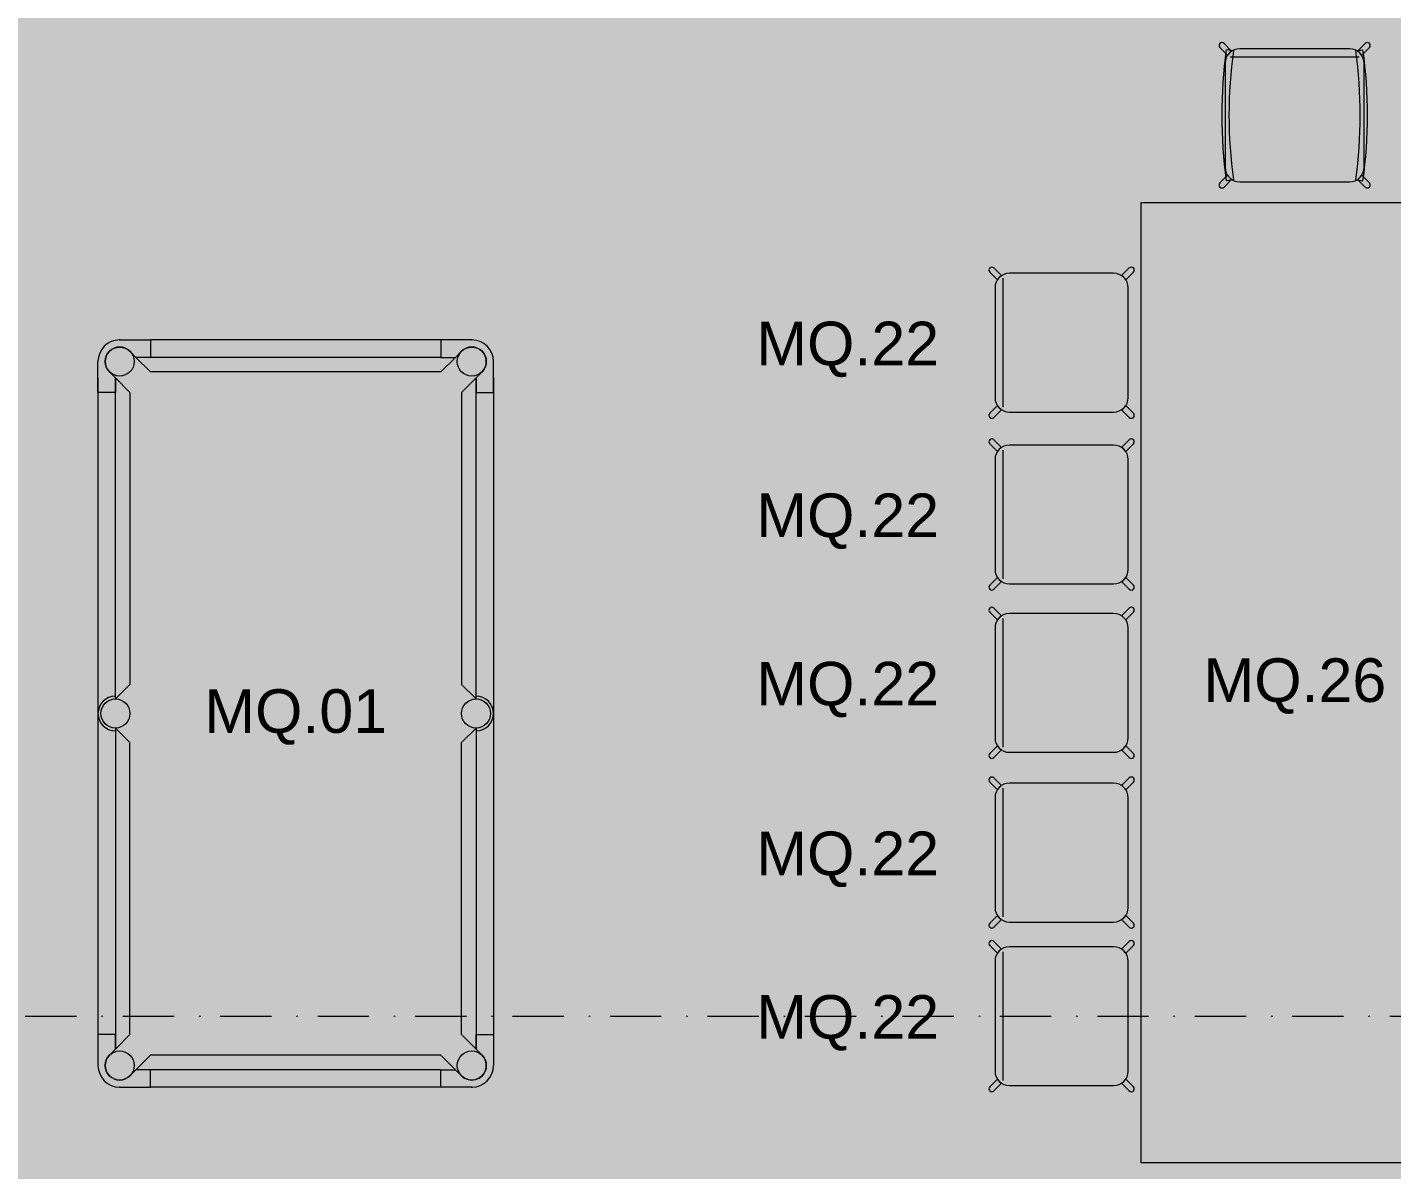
# Model space of a CAD drawing. Header units: millimetres. Extents: x -14278 to 101222, y -22378 to 34603.
# Drawn here: x 21816 to 26509, y 1471 to 5403 of the extents above; entities that cross this region are included whole.
import ezdxf
from ezdxf.enums import TextEntityAlignment as Align

# ---------------------------------------------------------------- set-up
doc = ezdxf.new("R2010")
doc.units = ezdxf.units.MM
doc.header["$MEASUREMENT"] = 0
doc.linetypes.add('Dot & Dashed', pattern=[335.138881, 176.388884, -88.194442, 0, -70.555556])
for name, color, linetype in [('A-Zz_20_10_90-T_TextFFEInternal', 7, 'Continuous'), ('NewA-Ee_30_40-M_Floors', 7, 'Continuous'), ('NewA-Ee_30_60-M_Pavements', 7, 'Continuous'), ('NewA-Ee_40_20-M_GeneralFFAndEInternalMovable', 7, 'Continuous'), ('NewA-Ss_30_25-M_CeilingAndSoffitSystems', 7, 'Continuous'), ('NewA-Zz_35_40_80-M_GridStructural', 7, 'Continuous'), ('NewA-Zz_50_10_70-P_BoundarySiteRed', 7, 'Continuous'), ('NewA-Zz_50_90_00-M_GrossInternal', 7, 'Continuous')]:
    doc.layers.add(name, color=color, linetype=linetype)
doc.styles.add('GENERATED_STYLE_1', font='')
doc.styles.get('GENERATED_STYLE_1').set_extended_font_data('Arial')

# ---------------------------------------------------------------- blocks, each defined once
blk = doc.blocks.new('Mesh_1_1', base_point=(14339.9, 34603))
at = {"layer": 'NewA-Ee_30_60-M_Pavements', "color": 254, "linetype": 'Continuous', "lineweight": 13, "flags": 128}
blk.add_lwpolyline([(14339.9, 34603, -0.414214), (42830.6, 6112.3, -0.414214), (14339.9, -22378.4, -0.414214), (-14150.7, 6112.3, -0.414214)], format="xyb", close=True, dxfattribs=at)
blk = doc.blocks.new('Slab_4_1', base_point=(11328, 15324.9))
at = {"layer": 'NewA-Ee_30_40-M_Floors', "linetype": 'Continuous', "lineweight": 13}
blk.add_hatch(color=254, dxfattribs=at).paths.add_polyline_path([(11328, 15324.9), (11328, 15099.7), (150.3, 15099.7), (150.3, 9350.5), (-124.9, 9350.5), (-124.9, 8300.5), (150.3, 8300.5), (150.3, 6700.3), (2050.3, 6700.3), (2050.3, 2150.3), (5499.7, 2150.3), (5499.7, 3091.8), (6214.3, 3091.8), (6214.3, 2766.8), (7714.3, 2766.8), (7714.3, 3091.8), (8455.6, 3091.8), (8500.3, 150.3), (16363.1, 150.3), (16363.1, -124.9), (17413.1, -124.9), (17413.1, 150.3), (27899.7, 150.3), (27899.7, 6700.3), (34699.7, 6700.3), (34699.7, 15099.7), (34639.4, 15099.7), (34639.4, 15324.9), (32809.4, 15324.9), (32809.4, 15099.7), (13158, 15099.7), (13158, 15324.9)])
blk = doc.blocks.new('Slab_6_1', base_point=(17273.6, 6550.3))
at = {"layer": 'NewA-Ss_30_25-M_CeilingAndSoffitSystems', "linetype": 'Continuous', "lineweight": 0}
blk.add_hatch(color=255, dxfattribs=at).paths.add_polyline_path([(17273.6, 6550.3), (15249.9, 6550.3), (15249.9, 150.3), (27899.7, 150.3), (27899.7, 6550), (25956, 6550), (25956, 6144.1), (17273.6, 6144.1)])
blk = doc.blocks.new('Standard grid marker_2')
at = {"layer": 'NewA-Zz_35_40_80-M_GridStructural', "color": 6, "linetype": 'Dot & Dashed', "lineweight": 13}
blk.add_line((1000, 0), (40175.6, 0), dxfattribs=at)
at = {"layer": 'NewA-Zz_35_40_80-M_GridStructural', "style": 'GENERATED_STYLE_1'}
blk.add_attdef('AC_MarkerText_1', text='', height=250, dxfattribs=at).set_placement((41425.6, 14.3), align=Align.MIDDLE_CENTER)
blk = doc.blocks.new('Billiard Table 19')
at = {"layer": 'NewA-Ee_40_20-M_GeneralFFAndEInternalMovable', "color": 1, "linetype": 'Continuous', "lineweight": 18}
for p, q in [((74.6, 2571.7), (180.7, 2571.7)), ((1179.8, 2571.7), (180.7, 2571.7)), ((180.7, 2571.7), (180.7, 2511.7)), ((1285.8, 2571.7), (1179.8, 2571.7)), ((1179.8, 2571.7), (1179.8, 2511.7)), ((0, 2391), (0, 2497.1)), ((130.7, 2511.7), (110, 2532.5)), ((180.7, 2461.8), (130.7, 2511.7)), ((180.7, 2511.7), (130.7, 2511.7)), ((1179.8, 2511.7), (180.7, 2511.7)), ((1179.8, 2461.8), (1229.8, 2511.7)), ((1179.8, 2511.7), (1229.8, 2511.7)), ((1229.8, 2511.7), (1250.5, 2532.5)), ((1360.5, 2391), (1360.5, 2497.1)), ((0, 2441), (0, 130.7)), ((39.3, 2461.8), (60, 2441)), ((60, 2441), (60, 2391)), ((60, 1335.9), (60, 2441)), ((110, 2391), (60, 2441)), ((1179.8, 2461.8), (180.7, 2461.8)), ((1250.5, 2391), (1300.5, 2441)), ((1321.2, 2461.8), (1300.5, 2441)), ((1300.5, 2441), (1300.5, 2391)), ((1300.5, 1335.9), (1300.5, 2441)), ((1360.5, 2441), (1360.5, 130.7)), ((60, 2391), (0, 2391)), ((110, 2391), (110, 1385.9)), ((1250.5, 2391), (1250.5, 1385.9)), ((1300.5, 2391), (1360.5, 2391)), ((110, 1385.9), (60, 1335.9)), ((1250.5, 1385.9), (1300.5, 1335.9)), ((60, 1235.9), (60, 130.7)), ((110, 1185.9), (60, 1235.9)), ((1250.5, 1185.9), (1300.5, 1235.9)), ((1300.5, 1235.9), (1300.5, 130.7)), ((110, 180.7), (110, 1185.9)), ((1250.5, 180.7), (1250.5, 1185.9)), ((60, 180.7), (0, 180.7)), ((0, 180.7), (0, 74.6)), ((60, 130.7), (60, 180.7)), ((110, 180.7), (60, 130.7)), ((1250.5, 180.7), (1300.5, 130.7)), ((1300.5, 130.7), (1300.5, 180.7)), ((1300.5, 180.7), (1360.5, 180.7)), ((1360.5, 180.7), (1360.5, 74.6)), ((39.3, 110), (60, 130.7)), ((180.7, 110), (130.7, 60)), ((1179.8, 110), (180.7, 110)), ((1179.8, 110), (1229.8, 60)), ((1321.2, 110), (1300.5, 130.7)), ((130.7, 60), (110, 39.3)), ((180.7, 60), (130.7, 60)), ((180.7, 0), (180.7, 60)), ((1179.8, 60), (180.7, 60)), ((1179.8, 60), (1229.8, 60)), ((1179.8, 0), (1179.8, 60)), ((1229.8, 60), (1250.5, 39.3)), ((74.6, 0), (180.7, 0)), ((1179.8, 0), (180.7, 0)), ((1285.8, 0), (1179.8, 0))]:
    blk.add_line(p, q, dxfattribs=at)
for centre in [(74.6, 2497.1), (1285.8, 2497.1), (60, 1285.9), (1300.5, 1285.9), (74.6, 74.6), (1285.8, 74.6)]:
    blk.add_circle(centre, 50, dxfattribs=at)
for centre, radius, start, end in [((74.6, 2497.1), 74.6, 90, 180), ((74.6, 2497.1), 50, 45, 225), ((1285.8, 2497.1), 50, 315, 135), ((1285.8, 2497.1), 74.6, 0, 90), ((60, 1285.9), 60, 90, 270), ((1300.5, 1285.9), 60, 270, 90), ((74.6, 74.6), 50, 135, 315), ((1285.8, 74.6), 50, 225, 45), ((74.6, 74.6), 74.6, 180, 270), ((1285.8, 74.6), 74.6, 270, 0)]:
    blk.add_arc(centre, radius, start, end, dxfattribs=at)
for p in [(74.6, 2571.7), (1285.8, 2571.7), (39.3, 2461.8), (1321.2, 2461.8), (39.3, 110), (1321.2, 110), (74.6, 0), (1285.8, 0)]:
    blk.add_point(p, dxfattribs=at)
blk = doc.blocks.new('Dining Table 04 19')
at = {"layer": 'NewA-Ee_40_20-M_GeneralFFAndEInternalMovable', "color": 255, "linetype": 'Continuous', "lineweight": 13}
for p, q in [((2622, 1058.8625), (-680, 1058.8625)), ((-680, 1058.8625), (-680, 0)), ((2622, 0), (2622, 1058.8625)), ((-680, 0), (2622, 0))]:
    blk.add_line(p, q, dxfattribs=at)
at = {"layer": 'NewA-Ee_40_20-M_GeneralFFAndEInternalMovable', "color": 1, "linetype": 'Continuous', "lineweight": 18}
for p, q in [((2622, 1058.8625), (-680, 1058.8625)), ((-680, 1058.8625), (-680, 0)), ((2622, 0), (2622, 1058.8625)), ((-680, 0), (2622, 0))]:
    blk.add_line(p, q, dxfattribs=at)
blk = doc.blocks.new('Chair 05 19')
at = {"layer": 'NewA-Ee_40_20-M_GeneralFFAndEInternalMovable', "color": 1, "linetype": 'Continuous', "lineweight": 18}
for p, q in [((29.3, 456.6), (2.9, 482.9)), ((17.1, 497.1), (43.4, 470.7)), ((449, 479), (71, 479)), ((476.6, 470.7), (502.9, 497.1)), ((517.1, 482.9), (490.7, 456.6)), ((21, 429), (21, 71)), ((38.5, 451.5), (481.5, 451.5)), ((499, 71), (499, 429)), ((29.3, 43.4), (2.9, 17.1)), ((17.1, 2.9), (43.4, 29.3)), ((71, 21), (449, 21)), ((476.6, 29.3), (502.9, 2.9)), ((517.1, 17.1), (490.7, 43.4))]:
    blk.add_line(p, q, dxfattribs=at)
for centre, radius, start, end in [((10, 490), 10, 45, 225), ((71, 429), 50, 90, 180), ((71, 429), 50, 123.463, 146.537), ((449, 429), 50, 0, 90), ((449, 429), 50, 33.463, 56.537), ((510, 490), 10, 315, 135), ((71, 71), 50, 180, 270), ((449, 71), 50, 270, 0), ((10, 10), 10, 135, 315), ((71, 71), 50, 213.463, 236.537), ((449, 71), 50, 303.463, 326.537), ((510, 10), 10, 225, 45)]:
    blk.add_arc(centre, radius, start, end, dxfattribs=at)
blk = doc.blocks.new('Chair 05 19_2')
at = {"layer": 'NewA-Ee_40_20-M_GeneralFFAndEInternalMovable', "color": 1, "linetype": 'Continuous', "lineweight": 18}
for p, q in [((29.3, 456.6), (2.9, 482.9)), ((17.1, 497.1), (43.4, 470.7)), ((49.8, 471.9), (25.1, 475.4)), ((449, 479), (71, 479)), ((470.2, 471.9), (494.9, 475.4)), ((476.6, 470.7), (502.9, 497.1)), ((517.1, 482.9), (490.7, 456.6)), ((21, 429), (21, 71)), ((38.5, 451.5), (481.5, 451.5)), ((499, 71), (499, 429)), ((29.3, 43.4), (2.9, 17.1)), ((17.1, 2.9), (43.4, 29.3)), ((49.8, 28.1), (25.1, 24.6)), ((71, 21), (449, 21)), ((470.2, 28.1), (494.9, 24.6)), ((476.6, 29.3), (502.9, 2.9)), ((517.1, 17.1), (490.7, 43.4))]:
    blk.add_line(p, q, dxfattribs=at)
for centre, radius, start, end in [((10, 490), 10, 45, 225), ((1622.3, 250), 1613.1, 171.967, 188.033), ((71, 429), 50, 90, 180), ((71, 429), 50, 123.463, 146.537), ((1622.3, 250), 1588.1, 171.967, 188.033), ((449, 429), 50, 0, 90), ((-1102.3, 250), 1588.1, 351.967, 8.033), ((449, 429), 50, 33.463, 56.537), ((-1102.3, 250), 1613.1, 351.967, 8.033), ((510, 490), 10, 315, 135), ((71, 71), 50, 180, 270), ((449, 71), 50, 270, 0), ((10, 10), 10, 135, 315), ((71, 71), 50, 213.463, 236.537), ((449, 71), 50, 303.463, 326.537), ((510, 10), 10, 225, 45)]:
    blk.add_arc(centre, radius, start, end, dxfattribs=at)
blk = doc.blocks.new('Label_37_1', base_point=(22313.9, 3209.3))
at = {"layer": 'A-Zz_20_10_90-T_TextFFEInternal', "insert": (22738.9, 3125), "char_height": 150, "attachment_point": 2, "style": 'GENERATED_STYLE_1'}
blk.add_mtext('\\fArial|b0|i0|c0|p34;MQ.01\\fArial|b0|i0|c0|p34;\\fArial|b0|i0|c0|p34;\\fArial|b0|i0|c0|p34;\\fArial|b0|i0|c0|p34;\\fArial|b0|i0|c0|p34;\\fArial|b0|i0|c0|p34;\\fArial|b0|i0|c0|p34;\\fArial|b0|i0|c0|p34;\\fArial|b0|i0|c0|p34;\\fArial|b0|i0|c0|p34;\\fArial|b0|i0|c0|p34;\\fArial|b0|i0|c0|p34;\\fArial|b0|i0|c0|p34;\\fArial|b0|i0|c0|p34;\\fArial|b0|i0|c0|p34;\\fArial|b0|i0|c0|p34;\\fArial|b0|i0|c0|p34;\\fArial|b0|i0|c0|p34;\\fArial|b0|i0|c0|p34;\\fArial|b0|i0|c0|p34;\\fArial|b0|i0|c0|p34;\\fArial|b0|i0|c0|p34;\\fArial|b0|i0|c0|p34;\\fArial|b0|i0|c0|p34;\\fArial|b0|i0|c0|p34;\\fArial|b0|i0|c0|p34;\\fArial|b0|i0|c0|p34;\\fArial|b0|i0|c0|p34;\\fArial|b0|i0|c0|p34;}', dxfattribs=at)
blk = doc.blocks.new('Label_59_1', base_point=(25750.8, 3315.7))
at = {"layer": 'A-Zz_20_10_90-T_TextFFEInternal', "insert": (26175.8, 3231.4), "char_height": 150, "attachment_point": 2, "style": 'GENERATED_STYLE_1'}
blk.add_mtext('\\fArial|b0|i0|c0|p34;MQ.26\\fArial|b0|i0|c0|p34;\\fArial|b0|i0|c0|p34;\\fArial|b0|i0|c0|p34;\\fArial|b0|i0|c0|p34;\\fArial|b0|i0|c0|p34;\\fArial|b0|i0|c0|p34;\\fArial|b0|i0|c0|p34;\\fArial|b0|i0|c0|p34;\\fArial|b0|i0|c0|p34;\\fArial|b0|i0|c0|p34;\\fArial|b0|i0|c0|p34;\\fArial|b0|i0|c0|p34;\\fArial|b0|i0|c0|p34;\\fArial|b0|i0|c0|p34;\\fArial|b0|i0|c0|p34;\\fArial|b0|i0|c0|p34;\\fArial|b0|i0|c0|p34;\\fArial|b0|i0|c0|p34;\\fArial|b0|i0|c0|p34;\\fArial|b0|i0|c0|p34;\\fArial|b0|i0|c0|p34;\\fArial|b0|i0|c0|p34;\\fArial|b0|i0|c0|p34;\\fArial|b0|i0|c0|p34;\\fArial|b0|i0|c0|p34;\\fArial|b0|i0|c0|p34;\\fArial|b0|i0|c0|p34;\\fArial|b0|i0|c0|p34;\\fArial|b0|i0|c0|p34;}', dxfattribs=at)
blk = doc.blocks.new('Label_60_1', base_point=(24212.7, 4474.4))
at = {"layer": 'A-Zz_20_10_90-T_TextFFEInternal', "insert": (24637.7, 4390.1), "char_height": 150, "attachment_point": 2, "style": 'GENERATED_STYLE_1'}
blk.add_mtext('\\fArial|b0|i0|c0|p34;MQ.22\\fArial|b0|i0|c0|p34;\\fArial|b0|i0|c0|p34;\\fArial|b0|i0|c0|p34;\\fArial|b0|i0|c0|p34;\\fArial|b0|i0|c0|p34;\\fArial|b0|i0|c0|p34;\\fArial|b0|i0|c0|p34;\\fArial|b0|i0|c0|p34;\\fArial|b0|i0|c0|p34;\\fArial|b0|i0|c0|p34;\\fArial|b0|i0|c0|p34;\\fArial|b0|i0|c0|p34;\\fArial|b0|i0|c0|p34;\\fArial|b0|i0|c0|p34;\\fArial|b0|i0|c0|p34;\\fArial|b0|i0|c0|p34;\\fArial|b0|i0|c0|p34;\\fArial|b0|i0|c0|p34;\\fArial|b0|i0|c0|p34;\\fArial|b0|i0|c0|p34;\\fArial|b0|i0|c0|p34;\\fArial|b0|i0|c0|p34;\\fArial|b0|i0|c0|p34;\\fArial|b0|i0|c0|p34;\\fArial|b0|i0|c0|p34;\\fArial|b0|i0|c0|p34;\\fArial|b0|i0|c0|p34;\\fArial|b0|i0|c0|p34;\\fArial|b0|i0|c0|p34;}', dxfattribs=at)
blk = doc.blocks.new('Label_61_1', base_point=(24212.7, 3883.1))
at = {"layer": 'A-Zz_20_10_90-T_TextFFEInternal', "insert": (24637.7, 3798.8), "char_height": 150, "attachment_point": 2, "style": 'GENERATED_STYLE_1'}
blk.add_mtext('\\fArial|b0|i0|c0|p34;MQ.22\\fArial|b0|i0|c0|p34;\\fArial|b0|i0|c0|p34;\\fArial|b0|i0|c0|p34;\\fArial|b0|i0|c0|p34;\\fArial|b0|i0|c0|p34;\\fArial|b0|i0|c0|p34;\\fArial|b0|i0|c0|p34;\\fArial|b0|i0|c0|p34;\\fArial|b0|i0|c0|p34;\\fArial|b0|i0|c0|p34;\\fArial|b0|i0|c0|p34;\\fArial|b0|i0|c0|p34;\\fArial|b0|i0|c0|p34;\\fArial|b0|i0|c0|p34;\\fArial|b0|i0|c0|p34;\\fArial|b0|i0|c0|p34;\\fArial|b0|i0|c0|p34;\\fArial|b0|i0|c0|p34;\\fArial|b0|i0|c0|p34;\\fArial|b0|i0|c0|p34;\\fArial|b0|i0|c0|p34;\\fArial|b0|i0|c0|p34;\\fArial|b0|i0|c0|p34;\\fArial|b0|i0|c0|p34;\\fArial|b0|i0|c0|p34;\\fArial|b0|i0|c0|p34;\\fArial|b0|i0|c0|p34;\\fArial|b0|i0|c0|p34;\\fArial|b0|i0|c0|p34;}', dxfattribs=at)
blk = doc.blocks.new('Label_62_1', base_point=(24212.7, 3303.6))
at = {"layer": 'A-Zz_20_10_90-T_TextFFEInternal', "insert": (24637.7, 3219.3), "char_height": 150, "attachment_point": 2, "style": 'GENERATED_STYLE_1'}
blk.add_mtext('\\fArial|b0|i0|c0|p34;MQ.22\\fArial|b0|i0|c0|p34;\\fArial|b0|i0|c0|p34;\\fArial|b0|i0|c0|p34;\\fArial|b0|i0|c0|p34;\\fArial|b0|i0|c0|p34;\\fArial|b0|i0|c0|p34;\\fArial|b0|i0|c0|p34;\\fArial|b0|i0|c0|p34;\\fArial|b0|i0|c0|p34;\\fArial|b0|i0|c0|p34;\\fArial|b0|i0|c0|p34;\\fArial|b0|i0|c0|p34;\\fArial|b0|i0|c0|p34;\\fArial|b0|i0|c0|p34;\\fArial|b0|i0|c0|p34;\\fArial|b0|i0|c0|p34;\\fArial|b0|i0|c0|p34;\\fArial|b0|i0|c0|p34;\\fArial|b0|i0|c0|p34;\\fArial|b0|i0|c0|p34;\\fArial|b0|i0|c0|p34;\\fArial|b0|i0|c0|p34;\\fArial|b0|i0|c0|p34;\\fArial|b0|i0|c0|p34;\\fArial|b0|i0|c0|p34;\\fArial|b0|i0|c0|p34;\\fArial|b0|i0|c0|p34;\\fArial|b0|i0|c0|p34;\\fArial|b0|i0|c0|p34;}', dxfattribs=at)
blk = doc.blocks.new('Label_63_1', base_point=(24212.7, 2719.4))
at = {"layer": 'A-Zz_20_10_90-T_TextFFEInternal', "insert": (24637.7, 2635.1), "char_height": 150, "attachment_point": 2, "style": 'GENERATED_STYLE_1'}
blk.add_mtext('\\fArial|b0|i0|c0|p34;MQ.22\\fArial|b0|i0|c0|p34;\\fArial|b0|i0|c0|p34;\\fArial|b0|i0|c0|p34;\\fArial|b0|i0|c0|p34;\\fArial|b0|i0|c0|p34;\\fArial|b0|i0|c0|p34;\\fArial|b0|i0|c0|p34;\\fArial|b0|i0|c0|p34;\\fArial|b0|i0|c0|p34;\\fArial|b0|i0|c0|p34;\\fArial|b0|i0|c0|p34;\\fArial|b0|i0|c0|p34;\\fArial|b0|i0|c0|p34;\\fArial|b0|i0|c0|p34;\\fArial|b0|i0|c0|p34;\\fArial|b0|i0|c0|p34;\\fArial|b0|i0|c0|p34;\\fArial|b0|i0|c0|p34;\\fArial|b0|i0|c0|p34;\\fArial|b0|i0|c0|p34;\\fArial|b0|i0|c0|p34;\\fArial|b0|i0|c0|p34;\\fArial|b0|i0|c0|p34;\\fArial|b0|i0|c0|p34;\\fArial|b0|i0|c0|p34;\\fArial|b0|i0|c0|p34;\\fArial|b0|i0|c0|p34;\\fArial|b0|i0|c0|p34;\\fArial|b0|i0|c0|p34;}', dxfattribs=at)
blk = doc.blocks.new('Label_64_1', base_point=(24212.7, 2156.6))
at = {"layer": 'A-Zz_20_10_90-T_TextFFEInternal', "insert": (24637.7, 2072.3), "char_height": 150, "attachment_point": 2, "style": 'GENERATED_STYLE_1'}
blk.add_mtext('\\fArial|b0|i0|c0|p34;MQ.22\\fArial|b0|i0|c0|p34;\\fArial|b0|i0|c0|p34;\\fArial|b0|i0|c0|p34;\\fArial|b0|i0|c0|p34;\\fArial|b0|i0|c0|p34;\\fArial|b0|i0|c0|p34;\\fArial|b0|i0|c0|p34;\\fArial|b0|i0|c0|p34;\\fArial|b0|i0|c0|p34;\\fArial|b0|i0|c0|p34;\\fArial|b0|i0|c0|p34;\\fArial|b0|i0|c0|p34;\\fArial|b0|i0|c0|p34;\\fArial|b0|i0|c0|p34;\\fArial|b0|i0|c0|p34;\\fArial|b0|i0|c0|p34;\\fArial|b0|i0|c0|p34;\\fArial|b0|i0|c0|p34;\\fArial|b0|i0|c0|p34;\\fArial|b0|i0|c0|p34;\\fArial|b0|i0|c0|p34;\\fArial|b0|i0|c0|p34;\\fArial|b0|i0|c0|p34;\\fArial|b0|i0|c0|p34;\\fArial|b0|i0|c0|p34;\\fArial|b0|i0|c0|p34;\\fArial|b0|i0|c0|p34;\\fArial|b0|i0|c0|p34;\\fArial|b0|i0|c0|p34;}', dxfattribs=at)

msp = doc.modelspace()

# ---------------------------------------------------------------- hatches: boundary and pattern name
at = {"layer": 'NewA-Zz_50_90_00-M_GrossInternal', "linetype": 'Continuous', "lineweight": 140}
msp.add_hatch(color=1, dxfattribs=at).paths.add_polyline_path([(150.3, 15099.7), (34699.7, 15099.7), (34699.7, 6700.3), (27899.7, 6700.3), (27899.7, 150.3), (8500.3, 150.3), (8500.3, 3091.8), (5499.7, 3091.8), (5499.7, 2150.3), (2050.3, 2150.3), (2050.3, 6700.3), (150.3, 6700.3)])

# ---------------------------------------------------------------- linework, layer by layer
at = {"layer": 'NewA-Zz_50_10_70-P_BoundarySiteRed', "color": 1, "linetype": 'Continuous', "lineweight": 140}
msp.add_circle((14339.9, 6112.3), 28490.7, dxfattribs=at)

# ---------------------------------------------------------------- block references
at = {"layer": 'A-Zz_20_10_90-T_TextFFEInternal', "color": 6, "linetype": 'Continuous', "lineweight": 13}
for name, p in [('Label_60_1', (24212.7, 4474.4)), ('Label_61_1', (24212.7, 3883.1)), ('Label_62_1', (24212.7, 3303.6)), ('Label_59_1', (25750.8, 3315.7)), ('Label_37_1', (22313.9, 3209.3)), ('Label_63_1', (24212.7, 2719.4)), ('Label_64_1', (24212.7, 2156.6))]:
    msp.add_blockref(name, p, dxfattribs=at)
at = {"layer": 'NewA-Ee_30_40-M_Floors', "color": 6, "linetype": 'Continuous', "lineweight": 13}
msp.add_blockref('Slab_4_1', (11328, 15324.9), dxfattribs=at)
at = {"layer": 'NewA-Ee_30_60-M_Pavements', "color": 254, "lineweight": 13}
msp.add_blockref('Mesh_1_1', (14339.9, 34603), dxfattribs=at)
at = {"layer": 'NewA-Ee_40_20-M_GeneralFFAndEInternalMovable', "color": 6, "linetype": 'Continuous', "lineweight": 13, "zscale": 1000}
for name, p in [('Chair 05 19_2', (25915, 4850.4)), ('Billiard Table 19', (22058.7, 1755.6))]:
    msp.add_blockref(name, p, dxfattribs=at)
for name, p, rotation in [('Dining Table 04 19', (25646.4, 4118.8), 270), ('Chair 05 19', (25623.4, 4057.8), 90), ('Chair 05 19', (25623.4, 3466.5), 90), ('Chair 05 19', (25623.4, 2887), 90), ('Chair 05 19', (25623.4, 2302.8), 90), ('Chair 05 19', (25623.4, 1740), 90)]:
    msp.add_blockref(name, p, dxfattribs=dict(at, rotation=rotation))
at = {"layer": 'NewA-Ss_30_25-M_CeilingAndSoffitSystems', "color": 6, "linetype": 'Continuous', "lineweight": 13}
msp.add_blockref('Slab_6_1', (17273.6, 6550.3), dxfattribs=at)
at = {"layer": 'NewA-Zz_35_40_80-M_GridStructural', "color": 1, "linetype": 'Continuous', "lineweight": 18, "zscale": 1000}
msp.add_blockref('Standard grid marker_2', (-1652.3, 2000), dxfattribs=at)

doc.saveas('drawing.dxf')
